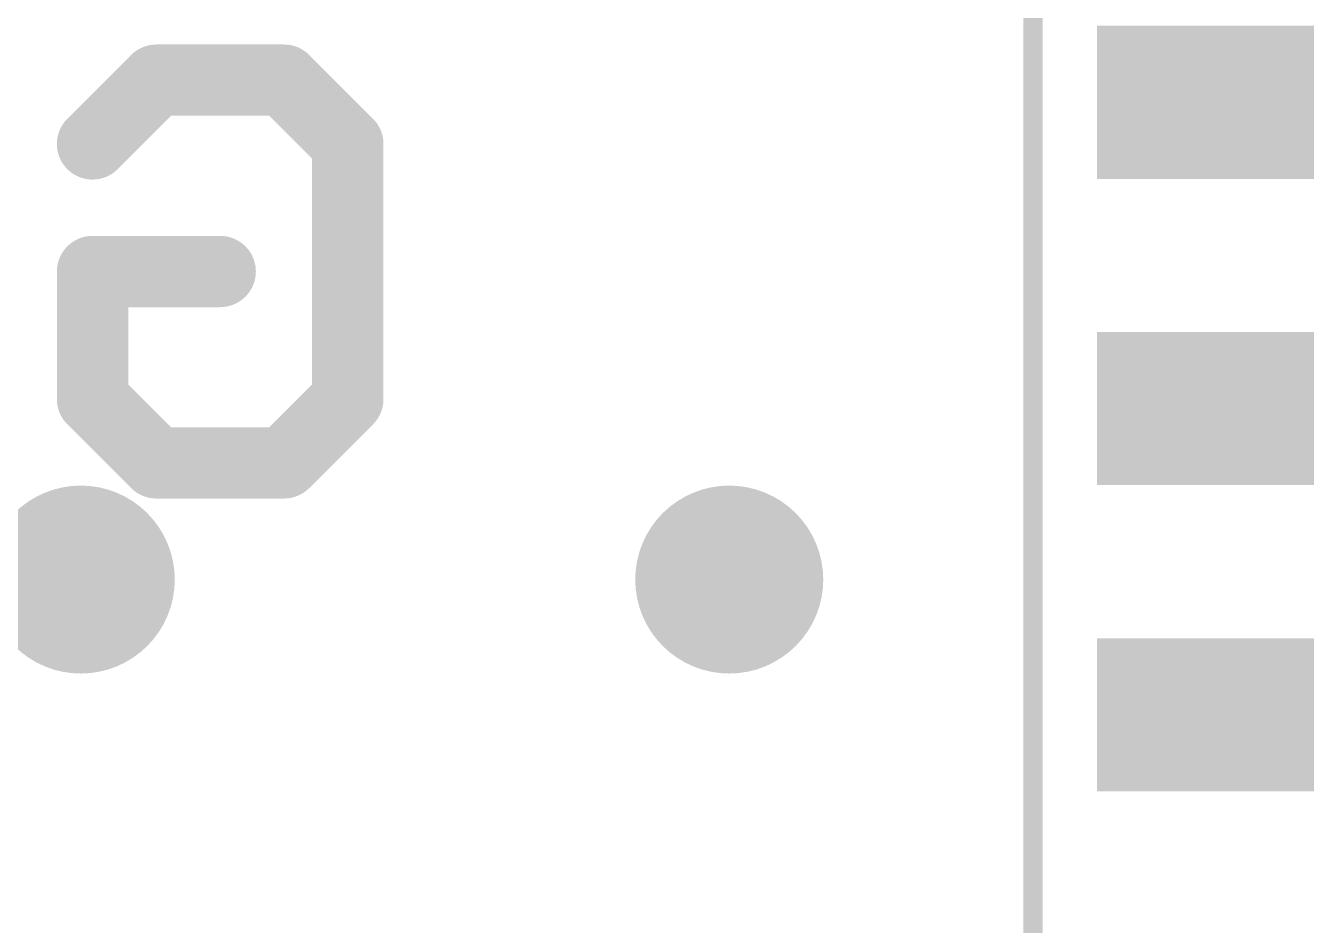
# Model space of a CAD drawing. Extents: x -38 to 69, y -72 to 37.
# Drawn here: x 16.29 to 21.31, y 10.07 to 13.6 of the extents above; entities that cross this region are included whole.
import ezdxf

# ---------------------------------------------------------------- set-up
doc = ezdxf.new("R2010")
doc.units = 0
for name, color, linetype in [('1', 12, 'CONTINUOUS'), ('18', 110, 'CONTINUOUS'), ('22', 40, 'CONTINUOUS'), ('39', 12, 'CONTINUOUS')]:
    doc.layers.add(name, color=color, linetype=linetype)

# ---------------------------------------------------------------- blocks, each defined once
blk = doc.blocks.new('RECT')
blk.add_solid([(-0.5, -0.5), (0.5, -0.5), (-0.5, 0.5), (0.5, 0.5)])
blk = doc.blocks.new('ROUNDV')
at = {"const_width": 0.5}
blk.add_lwpolyline([(0, -0.25, 1), (0, 0.25, 1), (0, -0.25)], format="xyb", dxfattribs=at)

msp = doc.modelspace()

# ---------------------------------------------------------------- linework, layer by layer
at = {"layer": '22', "const_width": 0.2794}
for points in [[(16.5561, 13.1371), (16.8061, 13.3871)], [(16.8061, 13.3871), (17.3061, 13.3871)], [(17.3061, 13.3871), (17.556, 13.1371)], [(17.556, 13.1371), (17.556, 12.1372)], [(16.5561, 12.1372), (16.5561, 12.6371)], [(16.5561, 12.6371), (17.0561, 12.6371)], [(16.8061, 11.8872), (16.5561, 12.1372)], [(17.556, 12.1372), (17.3061, 11.8872)], [(17.3061, 11.8872), (16.8061, 11.8872)]]:
    msp.add_lwpolyline(points, dxfattribs=at)
at = {"layer": '22', "const_width": 0.1397}
for points in [[(16.8061, 13.4569, 1), (16.8061, 13.3172)], [(16.8555, 13.3377, 1), (16.7567, 13.4365)], [(17.3555, 13.4365, 1), (17.2567, 13.3377)], [(17.3061, 13.3172, 1), (17.3061, 13.4569)], [(16.5067, 13.1865, 1), (16.6055, 13.0877)], [(17.6259, 13.1371, 1), (17.4862, 13.1371)], [(17.5066, 13.0877, 1), (17.6054, 13.1865)], [(16.5561, 12.707, 1), (16.5561, 12.5673)], [(16.626, 12.6371, 1), (16.4863, 12.6371)], [(17.0561, 12.5673, 1), (17.0561, 12.707)], [(16.6055, 12.1866, 1), (16.5067, 12.0878)], [(17.6054, 12.0878, 1), (17.5066, 12.1866)], [(16.4863, 12.1372, 1), (16.626, 12.1372)], [(17.4862, 12.1372, 1), (17.6259, 12.1372)], [(16.8061, 11.9571, 1), (16.8061, 11.8173)], [(16.7567, 11.8378, 1), (16.8555, 11.9366)], [(17.2567, 11.9366, 1), (17.3555, 11.8378)], [(17.3061, 11.8173, 1), (17.3061, 11.9571)]]:
    msp.add_lwpolyline(points, format="xyb", dxfattribs=at)
at = {"layer": '39', "const_width": 0.0762}
msp.add_lwpolyline([(20.24, 17.7), (20.24, 7.7)], dxfattribs=at)

# ---------------------------------------------------------------- block references
at = {"layer": '1', "xscale": 2, "yscale": 0.6}
for p in [(21.49, 13.3), (21.49, 12.1), (21.49, 10.9)]:
    msp.add_blockref('RECT', p, dxfattribs=at)
at = {"layer": '18', "xscale": 0.7366, "yscale": 0.7366}
for p in [(16.51, 11.43), (16.51, 11.43), (19.05, 11.43), (19.05, 11.43)]:
    msp.add_blockref('ROUNDV', p, dxfattribs=at)

doc.saveas('drawing.dxf')
